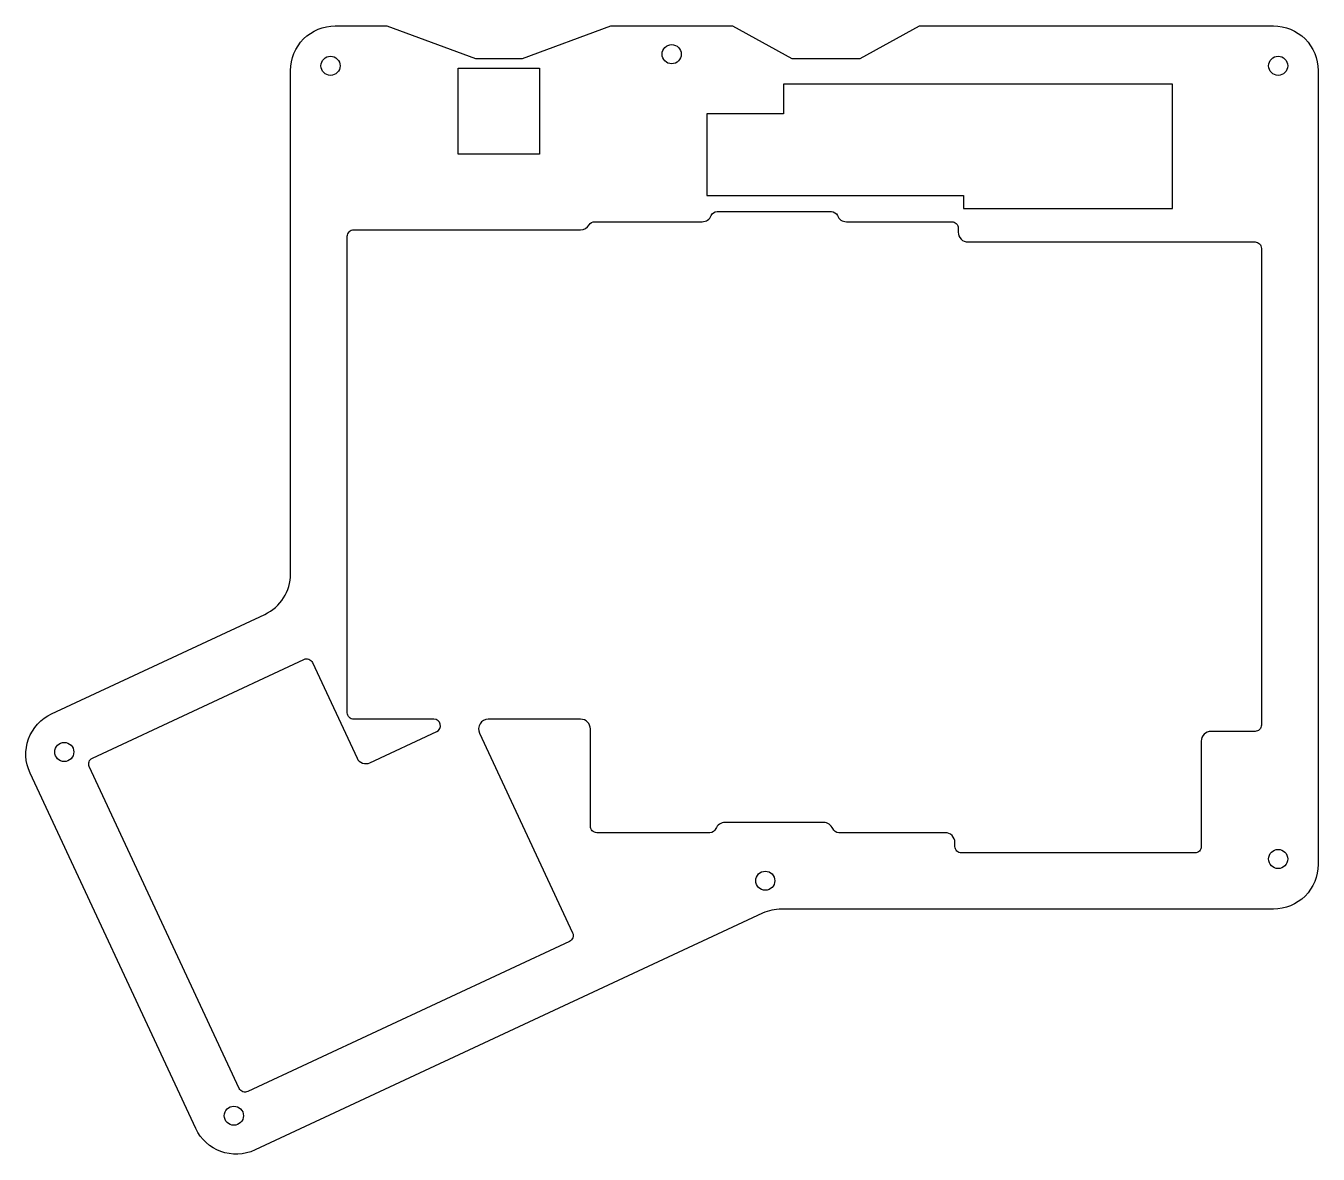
# Model space of a CAD drawing. Header units: millimetres. Extents: x 122 to 2148, y 98 to 1866.
import ezdxf

# ---------------------------------------------------------------- set-up
doc = ezdxf.new("R2010")
doc.units = ezdxf.units.MM
doc.layers.get('0').update_dxf_attribs({"linetype": 'CONTINUOUS'})

msp = doc.modelspace()

# ---------------------------------------------------------------- linework, layer by layer
for points in [[(2078.1, 1866.1, -0.414214), (2148.1, 1796.1), (2148.1, 551.8, -0.414214), (2078.1, 481.8), (1306.8, 481.8, 0.109498), (1277.2, 475.3), (481.5, 104.3, -0.414191), (388.5, 138.2), (128.8, 695, -0.414222), (162.7, 788), (496.8, 943.8, 0.291482), (537.2, 1007.3), (537.2, 1796.1, -0.414214), (607.2, 1866.1), (688.3, 1866.1), (827.1, 1815), (900.6, 1815), (1039.4, 1866.1), (1230.1, 1866.1), (1322.9, 1815), (1429.9, 1815), (1523, 1866.1)], [(766.3, 760, 0.802585), (762, 779.4), (636.4, 779.4, -0.414214), (626.2, 789.6), (626.2, 1536.3, -0.414214), (636.4, 1546.5), (992, 1546.5, 0.267949), (1005.2, 1554.1, -0.267949), (1014, 1559.2), (1182.5, 1559.2, 0.305615), (1196.6, 1568.7, -0.305615), (1206, 1575.1), (1385, 1575.1, -0.305615), (1394.4, 1568.7, 0.305615), (1408.6, 1559.2), (1573.7, 1559.2, -0.414214), (1583.8, 1549), (1583.8, 1542.7, 0.414214), (1599.1, 1527.4), (2049.2, 1527.4, -0.414214), (2059.2, 1517.4), (2059.2, 770.3, -0.414214), (2049.2, 760.3), (1980.1, 760.3, 0.414214), (1964.8, 745.1), (1964.8, 580, -0.414214), (1954.7, 569.8), (1588.9, 569.8, -0.414214), (1578.7, 580), (1578.7, 586.4, 0.414214), (1563.5, 601.6), (1396.5, 601.6, -0.305615), (1387.1, 607.9, 0.305615), (1373, 617.5), (1218.1, 617.5, 0.305615), (1203.9, 607.9, -0.305615), (1194.5, 601.6), (1017.4, 601.6, -0.414214), (1007.2, 611.8), (1007.2, 764.2, 0.414214), (992, 779.4), (847.2, 779.4, 0.548619), (833.4, 757.7), (979.4, 444.6, -0.414214), (974.5, 431.1), (470.3, 196, -0.414214), (456.8, 200.9), (221.7, 705.1, -0.414214), (226.6, 718.6), (558.1, 873.2, -0.414214), (571.6, 868.3), (641.4, 718.6, 0.414214), (661.7, 711.2)]]:
    msp.add_lwpolyline(points, format="xyb", close=True)
for points in [[(800, 1800), (927.7, 1800), (927.7, 1665), (800, 1665)], [(1920, 1775), (1310, 1775), (1310, 1728.5), (1190, 1728.5), (1190, 1600), (1592.2, 1600), (1592.2, 1580), (1920, 1580)]]:
    msp.add_lwpolyline(points, close=True)
for centre in [(1134.7, 1821.7), (1134.7, 1821.7), (599.9, 1803.5), (2085.4, 1803.5), (182.5, 728.1), (2085.4, 560.4), (1281.4, 526.3), (448.4, 158)]:
    msp.add_circle(centre, 15)

doc.saveas('drawing.dxf')
